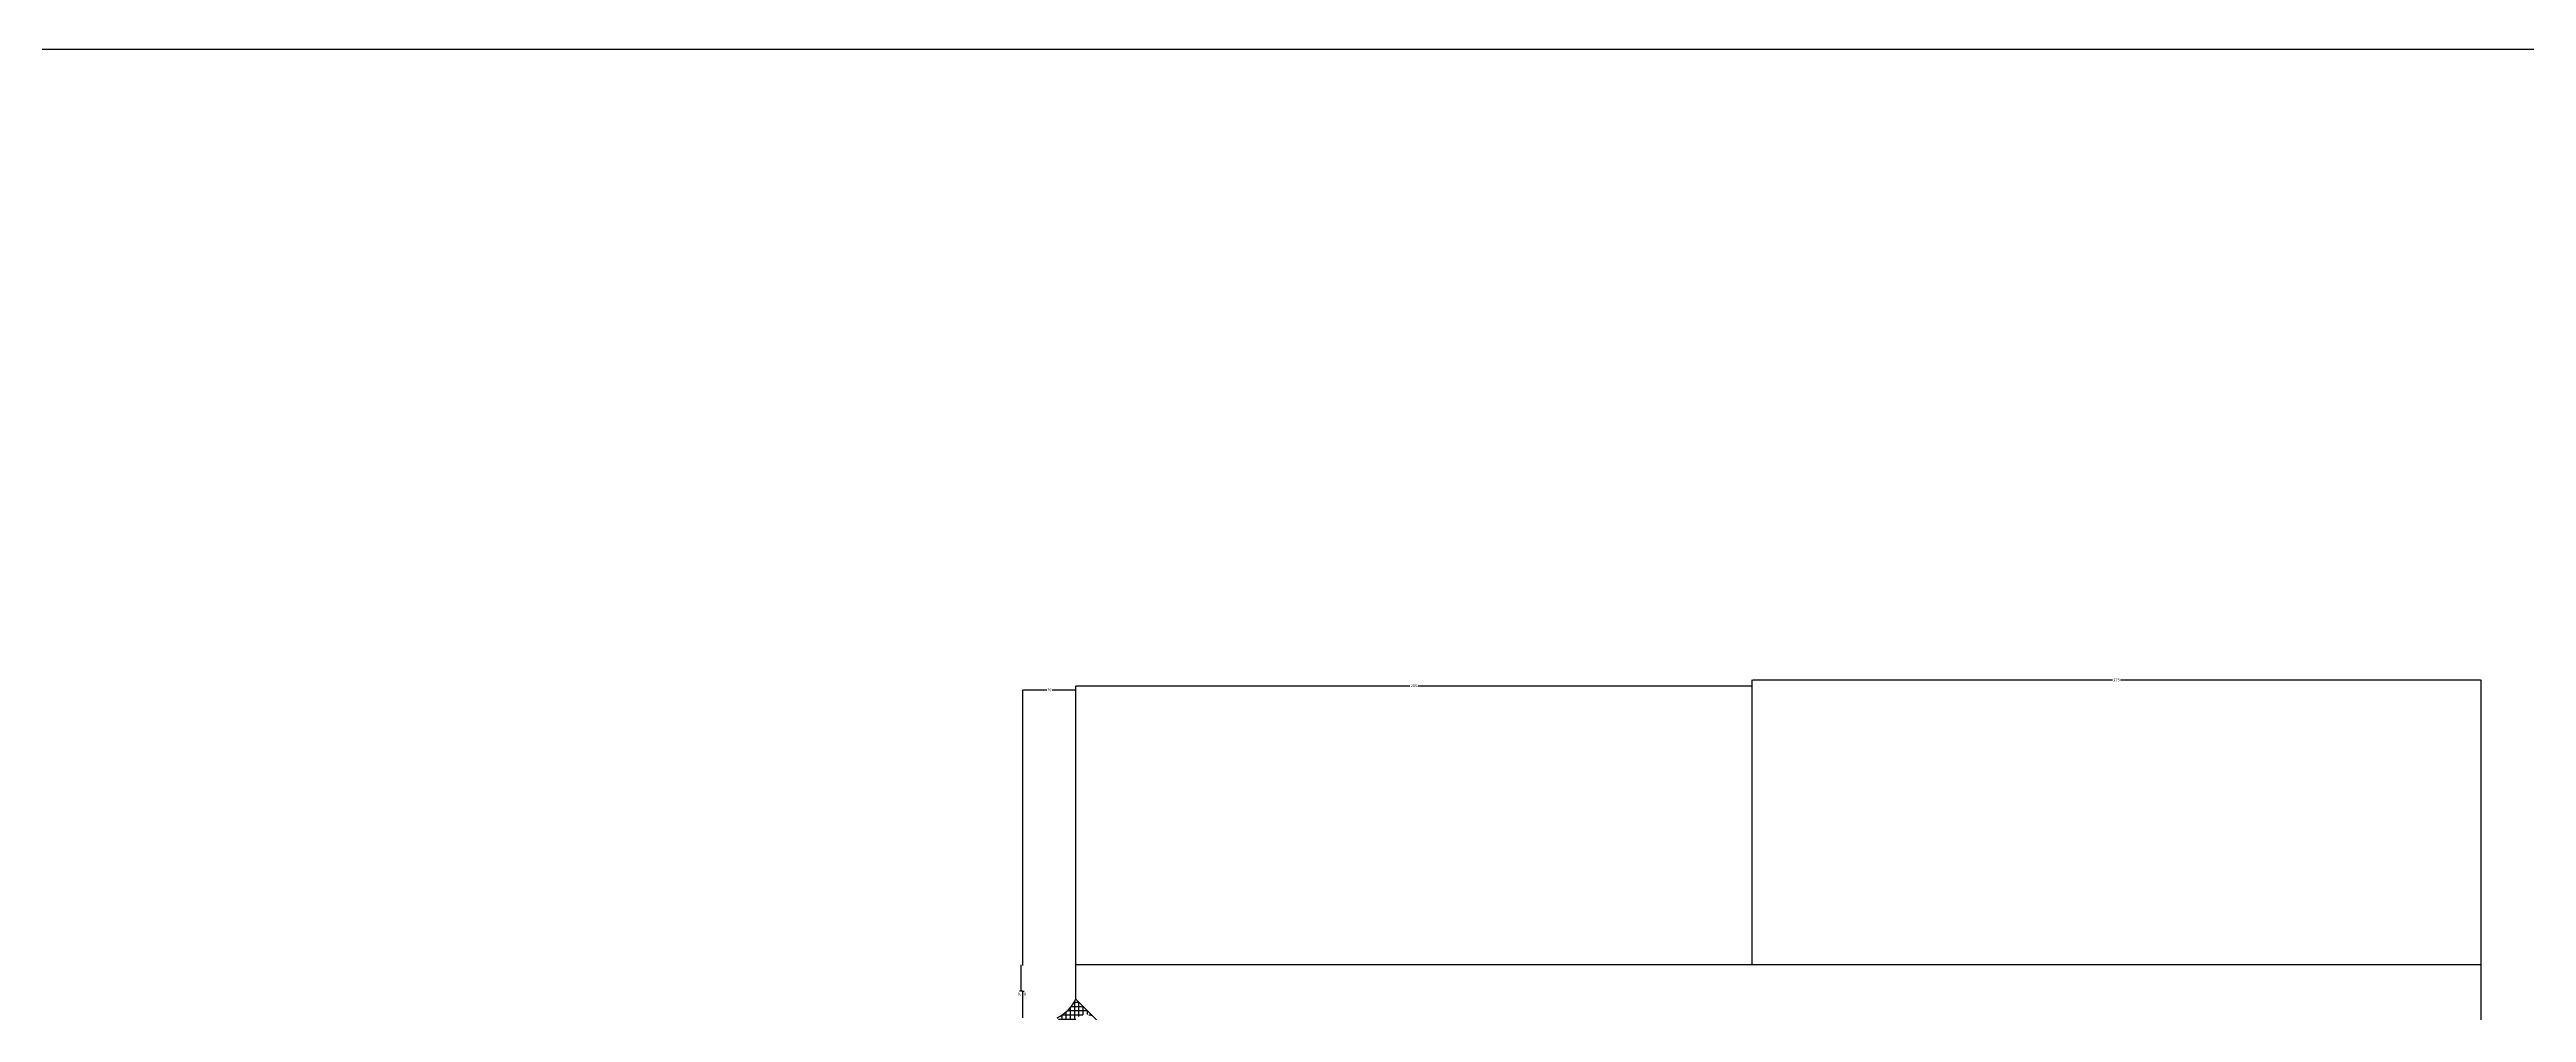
# Model space of a CAD drawing. Header units: metres. Extents: x -538 to 2883, y 358 to 2777.
# Drawn here: x 1172 to 2106, y 2414 to 2777 of the extents above; entities that cross this region are included whole.
import ezdxf

# ---------------------------------------------------------------- set-up
doc = ezdxf.new("R2010")
doc.units = ezdxf.units.M
for name, color, linetype in [('鍥惧眰2', 3, 'Continuous'), ('鍥惧眰3', 4, 'Continuous'), ('鍥惧眰4', 8, 'Continuous')]:
    doc.layers.add(name, color=color, linetype=linetype)
doc.dimstyles.get("Standard").update_dxf_attribs({"dimtxt": 2.5, "dimasz": 2.5, "dimexe": 1.25, "dimexo": 0.625, "dimtad": 1, "dimcen": 2.5, "dimazin": 3, "dimtfac": 1, "dimtmove": 0, "dimatfit": 3})

# ---------------------------------------------------------------- blocks, each defined once
blk = doc.blocks.new('_CLOSEDFILLED')
at = {"color": 0, "linetype": 'BYBLOCK'}
blk.add_solid([(-1, 0.2), (0, 0), (-1, -0.2)], dxfattribs=at)
blk = doc.blocks.new('*D10')
for p, q in [((1538.6, 2431.87), (1538.6, 2421.87)), ((1538.35, 2421.87), (1538.1, 2421.87)), ((1539.38, 2421.87), (1538.6, 2421.87)), ((1539.38, 2411.87), (1539.38, 2421.87)), ((1539.63, 2421.87), (1539.88, 2421.87))]:
    blk.add_line(p, q)
at = {"layer": 'Defpoints'}
for p in [(1538.6, 2431.87), (1539.38, 2421.87), (1539.38, 2411.87)]:
    blk.add_point(p, dxfattribs=at)
at = {"xscale": 0.25, "yscale": 0.25, "rotation": 180}
blk.add_blockref('_CLOSEDFILLED', (1538.6, 2421.87), dxfattribs=at)
at = {"xscale": 0.25, "yscale": 0.25}
blk.add_blockref('_CLOSEDFILLED', (1539.38, 2421.87), dxfattribs=at)
at = {"insert": (1538.99, 2420.745), "char_height": 1, "attachment_point": 5}
blk.add_mtext('0,78', dxfattribs=at)
blk = doc.blocks.new('*D11')
for p, q in [((1539.38, 2431.65), (1539.38, 2535.6)), ((1539.63, 2535.6), (1548.38, 2535.6)), ((1550.38, 2535.6), (1559.13, 2535.6)), ((1559.38, 2431.87), (1559.38, 2535.6))]:
    blk.add_line(p, q)
at = {"layer": 'Defpoints'}
for p in [(1539.38, 2535.6), (1539.38, 2431.65), (1559.38, 2431.87)]:
    blk.add_point(p, dxfattribs=at)
at = {"xscale": 0.25, "yscale": 0.25, "rotation": 180}
blk.add_blockref('_CLOSEDFILLED', (1539.38, 2535.6), dxfattribs=at)
at = {"xscale": 0.25, "yscale": 0.25}
blk.add_blockref('_CLOSEDFILLED', (1559.38, 2535.6), dxfattribs=at)
at = {"insert": (1549.38, 2535.6), "char_height": 1, "attachment_point": 5}
blk.add_mtext('20', dxfattribs=at)
blk = doc.blocks.new('*D21')
for p, q in [((1559.38, 2431.87), (1559.38, 2537.15)), ((1559.63, 2537.15), (1685.38, 2537.15)), ((1688.38, 2537.15), (1814.13, 2537.15)), ((1814.38, 2443.87), (1814.38, 2537.15))]:
    blk.add_line(p, q)
at = {"layer": 'Defpoints'}
for p in [(1559.38, 2537.15), (1814.38, 2443.87), (1559.38, 2431.87)]:
    blk.add_point(p, dxfattribs=at)
at = {"xscale": 0.25, "yscale": 0.25, "rotation": 180}
blk.add_blockref('_CLOSEDFILLED', (1559.38, 2537.15), dxfattribs=at)
at = {"xscale": 0.25, "yscale": 0.25}
blk.add_blockref('_CLOSEDFILLED', (1814.38, 2537.15), dxfattribs=at)
at = {"insert": (1686.88, 2537.15), "char_height": 1, "attachment_point": 5}
blk.add_mtext('255', dxfattribs=at)
blk = doc.blocks.new('*D22')
for p, q in [((1814.38, 2431.87), (1814.38, 2539.34)), ((1814.63, 2539.34), (1950.38, 2539.34)), ((1953.38, 2539.34), (2089.13, 2539.34)), ((2089.38, 2431.87), (2089.38, 2539.34))]:
    blk.add_line(p, q)
at = {"layer": 'Defpoints'}
for p in [(1814.38, 2539.34), (1814.38, 2431.87), (2089.38, 2431.87)]:
    blk.add_point(p, dxfattribs=at)
at = {"xscale": 0.25, "yscale": 0.25, "rotation": 180}
blk.add_blockref('_CLOSEDFILLED', (1814.38, 2539.34), dxfattribs=at)
at = {"xscale": 0.25, "yscale": 0.25}
blk.add_blockref('_CLOSEDFILLED', (2089.38, 2539.34), dxfattribs=at)
at = {"insert": (1951.88, 2539.34), "char_height": 1, "attachment_point": 5}
blk.add_mtext('275', dxfattribs=at)

msp = doc.modelspace()

# ---------------------------------------------------------------- hatches: boundary and pattern name
at = {"layer": '鍥惧眰4'}
h = msp.add_hatch(dxfattribs=at)
h.set_pattern_fill('NET', scale=0.5)
h.paths.add_polyline_path([(1566.64, 2411.68, 0.41), (1559.56, 2411.68), (1556.44, 2414.81, 0.08), (1559.38, 2418.94)])
h.paths.add_polyline_path([(1559.56, 2411.68, 0.41), (1559.56, 2404.61), (1552.31, 2411.87, 0.08), (1556.44, 2414.81)])

# ---------------------------------------------------------------- linework, layer by layer
msp.add_lwpolyline([(-538.47, 357.97), (2882.97, 357.97), (2882.97, 2777.17), (-538.47, 2777.17)], close=True)
at = {"layer": '鍥惧眰2'}
msp.add_line((1559.38, 2418.94), (1559.38, 2431.87), dxfattribs=at)
for points in [[(2089.38, 1901.87), (2089.38, 2431.87), (1559.38, 2431.87)], [(2076.45, 1901.87), (2029.38, 1948.94), (2029.38, 2371.87), (1606.45, 2371.87), (1559.38, 2418.94)]]:
    msp.add_lwpolyline(points, dxfattribs=at)
at = {"layer": '鍥惧眰3'}
msp.add_arc((1545.69, 2425.55), 15.2, 295.79, 334.21, dxfattribs=at)

# ---------------------------------------------------------------- dimensions: what is measured, and where the dimension line sits
for base, p1, p2, picture, middle in [((1539.38, 2535.6), (1539.38, 2431.65), (1559.38, 2431.87), '*D11', (1549.38, 2535.6)), ((1559.38, 2537.15), (1559.38, 2431.87), (1814.38, 2443.87), '*D21', (1686.88, 2537.15)), ((1814.38, 2539.34), (1814.38, 2431.87), (2089.38, 2431.87), '*D22', (1951.88, 2539.34)), ((1539.38, 2421.87), (1539.38, 2411.87), (1538.6, 2431.87), '*D10', (1538.99, 2420.745))]:
    dim = msp.add_linear_dim(base=base, p1=p1, p2=p2, dimstyle='Standard')
    dim.commit()
    dim.dimension.update_dxf_attribs({"geometry": picture, "text_midpoint": middle})

doc.saveas('drawing.dxf')
